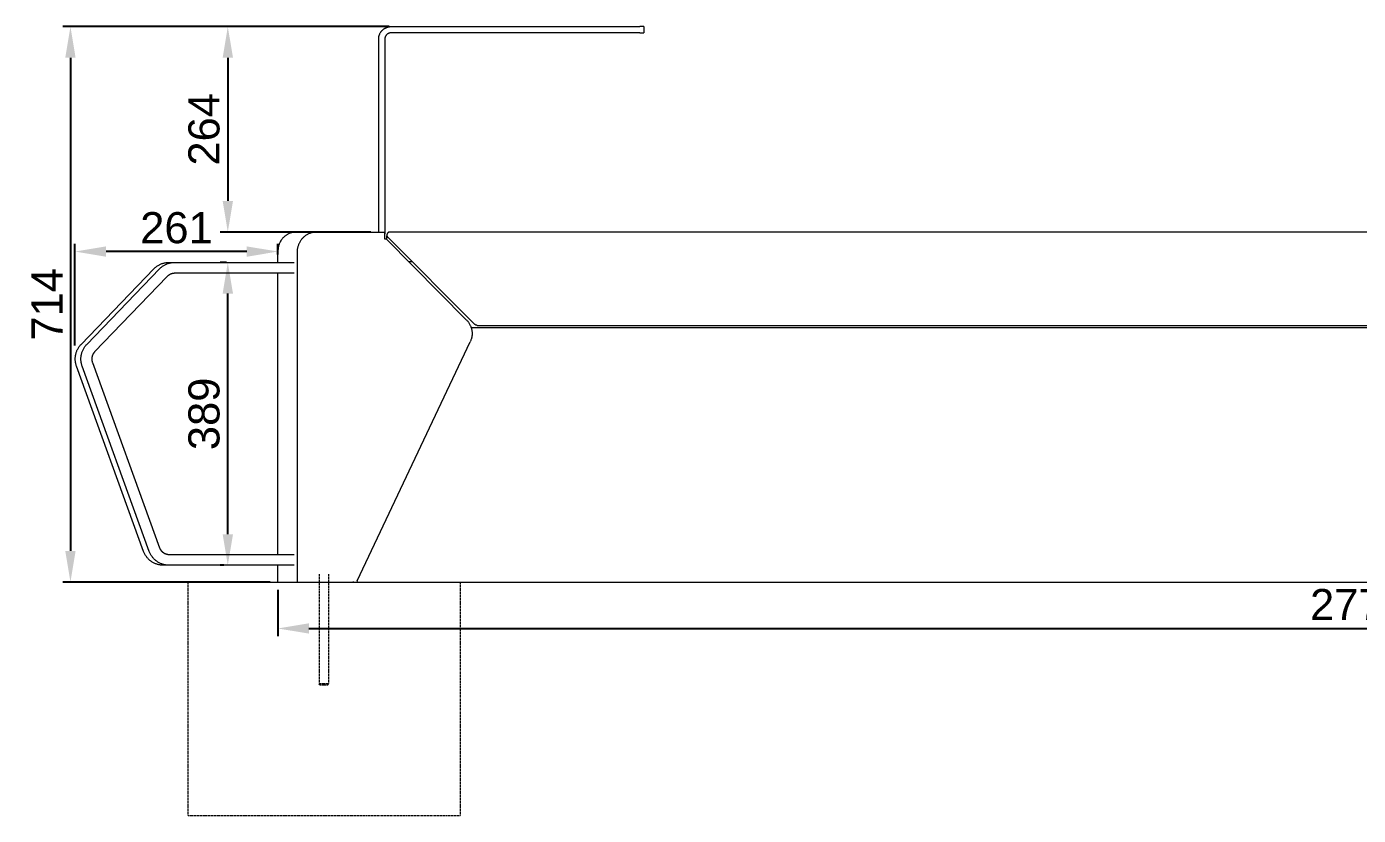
# Model space of a CAD drawing. Header units: millimetres. Extents: x -198 to 5031, y 124 to 3375.
# Drawn here: x -196 to 1516, y 2361 to 3375 of the extents above; entities that cross this region are included whole.
import ezdxf

# ---------------------------------------------------------------- set-up
doc = ezdxf.new("R2010")
doc.units = ezdxf.units.MM
doc.linetypes.add('HIDDEN', pattern=[1.905, 1.27, -0.635])
for name, color, linetype, lineweight in [('ZANO_R', 7, 'Continuous', 0), ('ZANO_R_przerywana', 7, 'HIDDEN', 0), ('ZANO_W', 1, 'Continuous', 0)]:
    doc.layers.add(name, color=color, linetype=linetype, lineweight=lineweight)
doc.styles.add('Arial', font='arial.ttf')
doc.styles.get("Standard").update_dxf_attribs({"font": 'ARIALUNI.TTF'})
doc.dimstyles.new('pl i ang', dxfattribs={"dimtxt": 50, "dimasz": 50, "dimexe": 1.25, "dimexo": 0.625, "dimgap": 10, "dimtad": 1, "dimtoh": 1, "dimtxsty": 'Standard', "dimcen": 2.5, "dimclrd": 1, "dimclre": 1, "dimclrt": 1, "dimadec": 0, "dimazin": 0, "dimtfac": 1, "dimtmove": 0, "dimatfit": 3, "dimfxl": 1, "dimarcsym": 1})

# ---------------------------------------------------------------- blocks, each defined once
blk = doc.blocks.new('*D462')
at = {"layer": 'ZANO_W', "color": 1, "lineweight": -2}
for p, q in [((61.2, 3071.4), (52.7, 3071.4)), ((62.7, 2722), (62.7, 3031.4)), ((57.6, 2682), (52.7, 2682))]:
    blk.add_line(p, q, dxfattribs=at)
at = {"layer": 'ZANO_W', "color": 1}
for points in [[(69.4, 3031.4), (56.1, 3031.4), (62.7, 3071.4)], [(56.1, 2722), (69.4, 2722), (62.7, 2682)]]:
    blk.add_solid(points, dxfattribs=at)
at = {"layer": 'ZANO_W', "color": 1, "insert": (32.3, 2876.7), "char_height": 40, "attachment_point": 5, "rotation": 90, "style": 'Arial'}
blk.add_mtext('389', dxfattribs=at)
blk = doc.blocks.new('*D463')
at = {"layer": 'ZANO_W', "color": 1, "lineweight": -2}
for p, q in [((-133.8, 2964.7), (-133.8, 3095.4)), ((87.1, 3085.4), (-93.8, 3085.4)), ((127.1, 3081.4), (127.1, 3095.4))]:
    blk.add_line(p, q, dxfattribs=at)
at = {"layer": 'ZANO_W', "color": 1}
for points in [[(-93.8, 3092), (-93.8, 3078.7), (-133.8, 3085.4)], [(87.1, 3078.7), (87.1, 3092), (127.1, 3085.4)]]:
    blk.add_solid(points, dxfattribs=at)
at = {"layer": 'ZANO_W', "color": 1, "insert": (-3.3, 3115.8), "char_height": 40, "attachment_point": 5, "style": 'Arial'}
blk.add_mtext('261', dxfattribs=at)
blk = doc.blocks.new('*D464')
at = {"layer": 'ZANO_W', "color": 1, "lineweight": -2}
for p, q in [((127.1, 2650.5), (127.1, 2590.8)), ((2905.6, 2650.5), (2905.6, 2590.8)), ((167.1, 2600.8), (2865.6, 2600.8))]:
    blk.add_line(p, q, dxfattribs=at)
at = {"layer": 'ZANO_W', "color": 1}
for points in [[(167.1, 2607.5), (167.1, 2594.2), (127.1, 2600.8)], [(2865.6, 2594.2), (2865.6, 2607.5), (2905.6, 2600.8)]]:
    blk.add_solid(points, dxfattribs=at)
at = {"layer": 'ZANO_W', "color": 1, "insert": (1516.4, 2631.3), "char_height": 40, "attachment_point": 5, "style": 'Arial'}
blk.add_mtext('2779', dxfattribs=at)
blk = doc.blocks.new('*D465')
at = {"layer": 'ZANO_W', "color": 1, "lineweight": -2}
for p, q in [((262.7, 3374.5), (-149.6, 3374.5)), ((-139.6, 3334.5), (-139.6, 2700.5)), ((117.1, 2660.5), (-149.6, 2660.5))]:
    blk.add_line(p, q, dxfattribs=at)
at = {"layer": 'ZANO_W', "color": 1}
for points in [[(-133, 3334.5), (-146.3, 3334.5), (-139.6, 3374.5)], [(-146.3, 2700.5), (-133, 2700.5), (-139.6, 2660.5)]]:
    blk.add_solid(points, dxfattribs=at)
at = {"layer": 'ZANO_W', "color": 1, "insert": (-169.7, 3017.5), "char_height": 40, "attachment_point": 5, "rotation": 90, "style": 'Arial'}
blk.add_mtext('714', dxfattribs=at)
blk = doc.blocks.new('*D466')
at = {"layer": 'ZANO_W', "color": 1, "lineweight": -2}
for p, q in [((270, 3374.5), (52.7, 3374.5)), ((62.7, 3334.5), (62.7, 3150.5)), ((246.7, 3110.5), (52.7, 3110.5))]:
    blk.add_line(p, q, dxfattribs=at)
at = {"layer": 'ZANO_W', "color": 1}
for points in [[(69.4, 3334.5), (56.1, 3334.5), (62.7, 3374.5)], [(56.1, 3150.5), (69.4, 3150.5), (62.7, 3110.5)]]:
    blk.add_solid(points, dxfattribs=at)
at = {"layer": 'ZANO_W', "color": 1, "insert": (32.3, 3242.5), "char_height": 40, "attachment_point": 5, "rotation": 90, "style": 'Arial'}
blk.add_mtext('264', dxfattribs=at)
blk = doc.blocks.new('*D468')
at = {"layer": 'ZANO_W', "color": 1, "lineweight": -2}
blk.add_arc((4013.6, 2660.5), 150.8, 99.5517, 164.7582, dxfattribs=at)
at = {"layer": 'ZANO_W', "color": 1}
for points in [[(3988.8, 2802.6), (3988.3, 2815.9), (4028.5, 2810.6)], [(3861.5, 2701.1), (3874.7, 2699.3), (3862.8, 2660.5)]]:
    blk.add_solid(points, dxfattribs=at)
at = {"layer": 'ZANO_W', "color": 1, "insert": (3891.8, 2795.1), "char_height": 40, "attachment_point": 5, "rotation": 42.155, "style": 'Arial'}
blk.add_mtext('96%%d', dxfattribs=at)

msp = doc.modelspace()

# ---------------------------------------------------------------- linework, layer by layer
at = {"layer": 'ZANO_R'}
for p, q in [((266.3, 3373.2), (266.8, 3373.4)), ((266.8, 3373.4), (267.3, 3373.6)), ((267.3, 3373.6), (267.8, 3373.8)), ((267.8, 3373.8), (268.3, 3373.9)), ((268.3, 3373.9), (268.9, 3374.1)), ((268.9, 3374.1), (269.4, 3374.2)), ((269.4, 3374.2), (269.9, 3374.3)), ((269.9, 3374.3), (270.5, 3374.4)), ((270.5, 3374.4), (271, 3374.5)), ((271, 3374.5), (271.6, 3374.5)), ((271.6, 3374.5), (272.1, 3374.5)), ((272.1, 3374.5), (272.7, 3374.5)), ((272.7, 3374.5), (592.7, 3374.5)), ((597.7, 3374.5), (592.7, 3374.5)), ((597.7, 3374.5), (592.7, 3374.5)), ((597.7, 3374.5), (597.7, 3366.5)), ((597.7, 3374.5), (597.7, 3366.5)), ((256.7, 3360.2), (256.8, 3360.7)), ((256.7, 3359.6), (256.7, 3360.2)), ((256.7, 3359.1), (256.7, 3359.6)), ((256.7, 3358.5), (256.7, 3359.1)), ((256.7, 3110.5), (256.7, 3358.5)), ((256.8, 3360.7), (256.9, 3361.3)), ((256.9, 3361.3), (257, 3361.8)), ((257, 3361.8), (257.1, 3362.3)), ((257.1, 3362.3), (257.2, 3362.9)), ((257.2, 3362.9), (257.4, 3363.4)), ((257.4, 3363.4), (257.6, 3363.9)), ((257.6, 3363.9), (257.8, 3364.4)), ((257.8, 3364.4), (258, 3364.9)), ((258, 3364.9), (258.2, 3365.4)), ((258.2, 3365.4), (258.4, 3365.9)), ((258.4, 3365.9), (258.7, 3366.4)), ((258.7, 3366.4), (259, 3366.8)), ((259, 3366.8), (259.3, 3367.3)), ((259.3, 3367.3), (259.6, 3367.8)), ((259.6, 3367.8), (259.9, 3368.2)), ((259.9, 3368.2), (260.2, 3368.6)), ((260.2, 3368.6), (260.6, 3369)), ((260.6, 3369), (261, 3369.5)), ((261, 3369.5), (261.3, 3369.8)), ((261.3, 3369.8), (261.7, 3370.2)), ((261.7, 3370.2), (262.1, 3370.6)), ((262.1, 3370.6), (262.6, 3370.9)), ((262.6, 3370.9), (263, 3371.3)), ((263, 3371.3), (263.4, 3371.6)), ((263.4, 3371.6), (263.9, 3371.9)), ((263.9, 3371.9), (264.3, 3372.2)), ((264.3, 3372.2), (264.8, 3372.5)), ((264.8, 3359.9), (264.7, 3359.6)), ((264.7, 3359.6), (264.7, 3359.4)), ((264.7, 3359.4), (264.7, 3359.1)), ((264.7, 3359.1), (264.7, 3358.8)), ((264.7, 3358.8), (264.7, 3358.5)), ((264.7, 3358.5), (264.7, 3110.5)), ((264.8, 3372.5), (265.3, 3372.7)), ((264.9, 3360.5), (264.8, 3360.2)), ((264.8, 3360.2), (264.8, 3359.9)), ((265, 3360.7), (264.9, 3360.5)), ((265.1, 3361.3), (265, 3361)), ((265, 3361), (265, 3360.7)), ((265.2, 3361.5), (265.1, 3361.3)), ((265.3, 3361.8), (265.2, 3361.5)), ((265.3, 3372.7), (265.8, 3373)), ((265.5, 3362), (265.3, 3361.8)), ((265.6, 3362.3), (265.5, 3362)), ((265.7, 3362.5), (265.6, 3362.3)), ((265.9, 3362.8), (265.7, 3362.5)), ((265.8, 3373), (266.3, 3373.2)), ((266, 3363), (265.9, 3362.8)), ((266.2, 3363.2), (266, 3363)), ((266.4, 3363.5), (266.2, 3363.2)), ((266.5, 3363.7), (266.4, 3363.5)), ((266.7, 3363.9), (266.5, 3363.7)), ((266.9, 3364.1), (266.7, 3363.9)), ((267.1, 3364.3), (266.9, 3364.1)), ((267.3, 3364.5), (267.1, 3364.3)), ((267.5, 3364.7), (267.3, 3364.5)), ((267.7, 3364.8), (267.5, 3364.7)), ((268, 3365), (267.7, 3364.8)), ((268.2, 3365.2), (268, 3365)), ((268.4, 3365.3), (268.2, 3365.2)), ((268.7, 3365.5), (268.4, 3365.3)), ((268.9, 3365.6), (268.7, 3365.5)), ((269.1, 3365.7), (268.9, 3365.6)), ((269.4, 3365.8), (269.1, 3365.7)), ((269.7, 3366), (269.4, 3365.8)), ((269.9, 3366.1), (269.7, 3366)), ((270.2, 3366.1), (269.9, 3366.1)), ((270.4, 3366.2), (270.2, 3366.1)), ((270.7, 3366.3), (270.4, 3366.2)), ((271, 3366.4), (270.7, 3366.3)), ((271.3, 3366.4), (271, 3366.4)), ((271.5, 3366.5), (271.3, 3366.4)), ((271.8, 3366.5), (271.5, 3366.5)), ((272.1, 3366.5), (271.8, 3366.5)), ((272.4, 3366.5), (272.1, 3366.5)), ((272.7, 3366.5), (272.4, 3366.5)), ((592.7, 3366.5), (272.7, 3366.5)), ((592.7, 3366.5), (597.7, 3366.5)), ((592.7, 3366.5), (597.7, 3366.5)), ((131.1, 3099.6), (130.7, 3098.9)), ((131.6, 3100.3), (131.1, 3099.6)), ((132, 3101), (131.6, 3100.3)), ((132.5, 3101.6), (132, 3101)), ((133.1, 3102.3), (132.5, 3101.6)), ((133.6, 3102.9), (133.1, 3102.3)), ((134.2, 3103.5), (133.6, 3102.9)), ((134.8, 3104), (134.2, 3103.5)), ((135.4, 3104.6), (134.8, 3104)), ((136, 3105.1), (135.4, 3104.6)), ((136.7, 3105.6), (136, 3105.1)), ((137.3, 3106.1), (136.7, 3105.6)), ((138, 3106.6), (137.3, 3106.1)), ((138.7, 3107), (138, 3106.6)), ((139.4, 3107.4), (138.7, 3107)), ((140.1, 3107.8), (139.4, 3107.4)), ((140.9, 3108.2), (140.1, 3107.8)), ((141.6, 3108.5), (140.9, 3108.2)), ((142.4, 3108.9), (141.6, 3108.5)), ((143.1, 3109.1), (142.4, 3108.9)), ((143.9, 3109.4), (143.1, 3109.1)), ((144.7, 3109.6), (143.9, 3109.4)), ((145.5, 3109.9), (144.7, 3109.6)), ((146.3, 3110), (145.5, 3109.9)), ((147.1, 3110.2), (146.3, 3110)), ((147.9, 3110.3), (147.1, 3110.2)), ((147.9, 3110.3), (151.2, 3110.5)), ((151.2, 3110.5), (177.2, 3110.5)), ((156.6, 3099.7), (156.1, 3099)), ((157.1, 3100.4), (156.6, 3099.7)), ((157.6, 3101.1), (157.1, 3100.4)), ((158.2, 3101.8), (157.6, 3101.1)), ((158.8, 3102.4), (158.2, 3101.8)), ((159.4, 3103), (158.8, 3102.4)), ((160, 3103.7), (159.4, 3103)), ((160.7, 3104.3), (160, 3103.7)), ((161.4, 3104.8), (160.7, 3104.3)), ((162.1, 3105.4), (161.4, 3104.8)), ((162.8, 3105.9), (162.1, 3105.4)), ((163.5, 3106.4), (162.8, 3105.9)), ((164.3, 3106.8), (163.5, 3106.4)), ((165, 3107.3), (164.3, 3106.8)), ((165.8, 3107.7), (165, 3107.3)), ((166.6, 3108.1), (165.8, 3107.7)), ((167.4, 3108.5), (166.6, 3108.1)), ((168.2, 3108.8), (167.4, 3108.5)), ((169, 3109.1), (168.2, 3108.8)), ((169.9, 3109.4), (169, 3109.1)), ((170.7, 3109.6), (169.9, 3109.4)), ((171.6, 3109.8), (170.7, 3109.6)), ((172.4, 3110), (171.6, 3109.8)), ((173.3, 3110.2), (172.4, 3110)), ((174.2, 3110.3), (173.3, 3110.2)), ((175.1, 3110.4), (174.2, 3110.3)), ((175.9, 3110.5), (175.1, 3110.4)), ((176.8, 3110.5), (175.9, 3110.5)), ((177.7, 3110.5), (176.8, 3110.5)), ((179.4, 3110.5), (177.2, 3110.5)), ((179.4, 3110.5), (264.4, 3110.5)), ((264.4, 3110.5), (264.4, 3102.5)), ((264.5, 3108), (264.4, 3107.5)), ((264.4, 3102.5), (264.4, 3101.7)), ((264.4, 3101.7), (266.5, 3101.7)), ((264.6, 3109), (264.5, 3108.5)), ((264.5, 3108.5), (264.5, 3108)), ((264.7, 3110.5), (264.6, 3110)), ((264.6, 3110), (264.6, 3109.5)), ((264.6, 3109.5), (264.6, 3109)), ((369.4, 2997.7), (266.5, 3101.7)), ((267.4, 3107.5), (267.3, 3107.3)), ((267.3, 3107.3), (267.3, 3107.2)), ((267.3, 3107.2), (267.3, 3107.1)), ((267.3, 3107.1), (267.3, 3106.9)), ((267.3, 3106.9), (267.3, 3106.8)), ((267.3, 3106.8), (267.3, 3106.7)), ((267.3, 3106.7), (267.3, 3106.5)), ((267.3, 3106.5), (267.3, 3106.4)), ((267.3, 3106.4), (267.3, 3106.3)), ((267.3, 3106.3), (267.3, 3106.1)), ((267.3, 3106.1), (267.3, 3106)), ((267.3, 3106), (267.3, 3105.9)), ((267.3, 3105.9), (267.3, 3105.7)), ((267.3, 3105.7), (267.4, 3105.6)), ((267.5, 3107.9), (267.4, 3107.7)), ((267.4, 3107.7), (267.4, 3107.6)), ((267.4, 3107.6), (267.4, 3107.5)), ((267.4, 3100.8), (267.4, 3105.6)), ((267.4, 3105.6), (267.4, 3105.5)), ((267.4, 3105.5), (267.4, 3105.3)), ((267.4, 3105.3), (267.5, 3105.2)), ((267.6, 3108.1), (267.5, 3108)), ((267.5, 3108), (267.5, 3107.9)), ((267.5, 3105.2), (267.5, 3105.1)), ((267.5, 3105.1), (267.6, 3104.9)), ((267.7, 3108.4), (267.6, 3108.3)), ((267.6, 3108.3), (267.6, 3108.1)), ((267.6, 3104.9), (267.6, 3104.8)), ((267.6, 3104.8), (267.7, 3104.7)), ((267.8, 3108.5), (267.7, 3108.4)), ((267.7, 3104.7), (267.8, 3104.6)), ((267.9, 3108.7), (267.8, 3108.6)), ((267.8, 3108.6), (267.8, 3108.5)), ((267.8, 3104.6), (267.8, 3104.5)), ((267.8, 3104.5), (267.9, 3104.3)), ((268, 3108.8), (267.9, 3108.7)), ((267.9, 3104.3), (268, 3104.2)), ((268.1, 3109), (268, 3108.8)), ((268, 3104.2), (268.1, 3104.1)), ((268.2, 3109.1), (268.1, 3109)), ((268.1, 3104.1), (268.2, 3104)), ((268.3, 3109.3), (268.2, 3109.2)), ((268.2, 3109.2), (268.2, 3109.1)), ((268.2, 3104), (268.2, 3103.9)), ((268.2, 3103.9), (268.3, 3103.8)), ((268.4, 3109.4), (268.3, 3109.3)), ((268.3, 3103.8), (268.4, 3103.7)), ((268.5, 3109.5), (268.4, 3109.4)), ((380.4, 2991.7), (268.4, 3103.7)), ((268.6, 3109.5), (268.5, 3109.5)), ((268.7, 3109.6), (268.6, 3109.5)), ((268.8, 3109.7), (268.7, 3109.6)), ((269, 3109.8), (268.8, 3109.7)), ((269.1, 3109.9), (269, 3109.8)), ((269.2, 3110), (269.1, 3109.9)), ((269.3, 3110), (269.2, 3110)), ((269.4, 3110.1), (269.3, 3110)), ((269.5, 3110.1), (269.4, 3110.1)), ((269.7, 3110.2), (269.5, 3110.1)), ((269.8, 3110.3), (269.7, 3110.2)), ((269.9, 3110.3), (269.8, 3110.3)), ((270.1, 3110.3), (269.9, 3110.3)), ((270.2, 3110.4), (270.1, 3110.3)), ((270.3, 3110.4), (270.2, 3110.4)), ((270.4, 3110.5), (270.3, 3110.4)), ((270.6, 3110.5), (270.4, 3110.5)), ((270.7, 3110.5), (270.6, 3110.5)), ((270.9, 3110.5), (270.7, 3110.5)), ((271, 3110.5), (270.9, 3110.5)), ((271.1, 3110.5), (271, 3110.5)), ((271.3, 3110.5), (271.1, 3110.5)), ((2761.9, 3110.5), (271.3, 3110.5)), ((127.2, 3086.5), (127.1, 3086.5)), ((127.1, 3071.4), (127.1, 3086.5)), ((127.3, 3088.1), (127.2, 3087.3)), ((127.2, 3087.3), (127.2, 3086.5)), ((127.4, 3089.7), (127.3, 3088.9)), ((127.3, 3088.9), (127.3, 3088.1)), ((127.5, 3090.5), (127.4, 3089.7)), ((127.7, 3091.3), (127.5, 3090.5)), ((127.9, 3092.1), (127.7, 3091.3)), ((128.1, 3092.9), (127.9, 3092.1)), ((128.3, 3093.7), (128.1, 3092.9)), ((128.6, 3094.5), (128.3, 3093.7)), ((128.8, 3095.3), (128.6, 3094.5)), ((129.2, 3096), (128.8, 3095.3)), ((129.5, 3096.8), (129.2, 3096)), ((129.9, 3097.5), (129.5, 3096.8)), ((130.2, 3098.2), (129.9, 3097.5)), ((130.7, 3098.9), (130.2, 3098.2)), ((152.1, 3088.3), (152, 3087.4)), ((152, 3087.4), (152, 3086.5)), ((152, 3086.5), (152, 2660.5)), ((152.3, 3089.2), (152.1, 3088.3)), ((152.4, 3090), (152.3, 3089.2)), ((152.6, 3090.9), (152.4, 3090)), ((152.8, 3091.7), (152.6, 3090.9)), ((153.1, 3092.6), (152.8, 3091.7)), ((153.4, 3093.4), (153.1, 3092.6)), ((153.7, 3094.3), (153.4, 3093.4)), ((154, 3095.1), (153.7, 3094.3)), ((154.4, 3095.9), (154, 3095.1)), ((154.8, 3096.7), (154.4, 3095.9)), ((155.2, 3097.4), (154.8, 3096.7)), ((155.6, 3098.2), (155.2, 3097.4)), ((156.1, 3099), (155.6, 3098.2)), ((-30.5, 3065), (-29.8, 3065.5)), ((-29.8, 3065.5), (-29.1, 3066.1)), ((-29.1, 3066.1), (-28.4, 3066.6)), ((-28.4, 3066.6), (-27.6, 3067.1)), ((-27.6, 3067.1), (-26.9, 3067.6)), ((-26.9, 3067.6), (-26.1, 3068)), ((-26.1, 3068), (-25.3, 3068.5)), ((-25.3, 3068.5), (-24.5, 3068.9)), ((-24.5, 3068.9), (-23.7, 3069.2)), ((-23.7, 3069.2), (-22.8, 3069.6)), ((-23.2, 3065), (-22.5, 3065.5)), ((-22.8, 3069.6), (-22, 3069.9)), ((-22.5, 3065.5), (-21.8, 3066.1)), ((-22, 3069.9), (-21.1, 3070.2)), ((-21.8, 3066.1), (-21.1, 3066.6)), ((-21.1, 3070.2), (-20.3, 3070.4)), ((-21.1, 3066.6), (-20.3, 3067.1)), ((-20.3, 3070.4), (-19.4, 3070.6)), ((-20.3, 3067.1), (-19.6, 3067.6)), ((-19.6, 3067.6), (-18.8, 3068)), ((-19.4, 3070.6), (-18.5, 3070.8)), ((-18.8, 3068), (-18, 3068.5)), ((-18.5, 3070.8), (-17.6, 3071)), ((-18, 3068.5), (-17.2, 3068.9)), ((-17.6, 3071), (-16.7, 3071.1)), ((-17.2, 3068.9), (-16.3, 3069.2)), ((-16.7, 3071.1), (-15.8, 3071.2)), ((-16.3, 3069.2), (-15.5, 3069.6)), ((-15.8, 3071.2), (-14.9, 3071.3)), ((-15.5, 3069.6), (-14.7, 3069.9)), ((-14.9, 3071.3), (-14, 3071.4)), ((-14.7, 3069.9), (-13.8, 3070.2)), ((-14, 3071.4), (-13.1, 3071.4)), ((-13.8, 3070.2), (-12.9, 3070.4)), ((-13.1, 3071.4), (-6.1, 3071.4)), ((-12.9, 3070.4), (-12.1, 3070.6)), ((-12.1, 3070.6), (-11.2, 3070.8)), ((-11.2, 3070.8), (-10.3, 3071)), ((-10.3, 3071), (-9.4, 3071.1)), ((-9.4, 3071.1), (-8.5, 3071.2)), ((-8.5, 3071.2), (-7.6, 3071.3)), ((-7.6, 3071.3), (-6.7, 3071.4)), ((-6.7, 3071.4), (-5.8, 3071.4)), ((-5.8, 3071.4), (148.1, 3071.4)), ((300.1, 3072), (295.9, 3072)), ((-125.9, 2966), (-32.5, 3063.1)), ((-118.6, 2966), (-25.2, 3063.1)), ((-15.1, 3053.4), (-108.5, 2956.3)), ((-32.5, 3063.1), (-31.9, 3063.8)), ((-31.9, 3063.8), (-31.2, 3064.4)), ((-31.2, 3064.4), (-30.5, 3065)), ((-25.2, 3063.1), (-24.5, 3063.8)), ((-24.5, 3063.8), (-23.9, 3064.4)), ((-23.9, 3064.4), (-23.2, 3065)), ((-14.8, 3053.7), (-15.1, 3053.4)), ((-14.5, 3054), (-14.8, 3053.7)), ((-14.2, 3054.3), (-14.5, 3054)), ((-13.8, 3054.6), (-14.2, 3054.3)), ((-13.5, 3054.8), (-13.8, 3054.6)), ((-13.1, 3055.1), (-13.5, 3054.8)), ((-12.8, 3055.3), (-13.1, 3055.1)), ((-12.4, 3055.6), (-12.8, 3055.3)), ((-12, 3055.8), (-12.4, 3055.6)), ((-11.6, 3056), (-12, 3055.8)), ((-11.3, 3056.2), (-11.6, 3056)), ((-10.9, 3056.3), (-11.3, 3056.2)), ((-10.5, 3056.5), (-10.9, 3056.3)), ((-10.1, 3056.6), (-10.5, 3056.5)), ((-9.6, 3056.8), (-10.1, 3056.6)), ((-9.2, 3056.9), (-9.6, 3056.8)), ((-8.8, 3057), (-9.2, 3056.9)), ((-8.4, 3057.1), (-8.8, 3057)), ((-8, 3057.2), (-8.4, 3057.1)), ((-7.5, 3057.3), (-8, 3057.2)), ((-7.1, 3057.3), (-7.5, 3057.3)), ((-6.7, 3057.3), (-7.1, 3057.3)), ((-6.2, 3057.4), (-6.7, 3057.3)), ((-5.8, 3057.4), (-6.2, 3057.4)), ((148.1, 3057.4), (-5.8, 3057.4)), ((127.1, 2696), (127.1, 3057.4)), ((369.4, 2997.7), (370, 2997.1)), ((370, 2997.1), (370.6, 2996.4)), ((370.6, 2996.4), (371.2, 2995.8)), ((371.2, 2995.8), (371.7, 2995.1)), ((371.7, 2995.1), (372.2, 2994.4)), ((372.2, 2994.4), (372.7, 2993.6)), ((372.7, 2993.6), (373.2, 2992.9)), ((373.2, 2992.9), (373.6, 2992.1)), ((373.6, 2992.1), (374.1, 2991.3)), ((374.1, 2991.3), (374.4, 2990.5)), ((374.4, 2990.5), (374.8, 2989.7)), ((374.8, 2989.7), (375.1, 2988.9)), ((375.1, 2988.9), (375.4, 2988.1)), ((375.4, 2988.1), (375.7, 2987.3)), ((2657.1, 2987.5), (375.6, 2987.5)), ((375.7, 2987.3), (375.9, 2986.4)), ((375.9, 2986.4), (376.1, 2985.6)), ((376.1, 2985.6), (376.3, 2984.7)), ((376.3, 2984.7), (376.5, 2983.8)), ((376.5, 2983.8), (376.6, 2983)), ((376.6, 2983), (376.7, 2982.1)), ((376.7, 2982.1), (376.8, 2981.2)), ((376.8, 2979.5), (376.7, 2978.6)), ((376.8, 2981.2), (376.8, 2980.3)), ((376.8, 2980.3), (376.8, 2979.5)), ((380.5, 2991.6), (380.4, 2991.7)), ((380.6, 2991.5), (380.5, 2991.6)), ((380.7, 2991.4), (380.6, 2991.5)), ((380.8, 2991.3), (380.7, 2991.4)), ((381, 2991.3), (380.8, 2991.3)), ((381.1, 2991.2), (381, 2991.3)), ((381.2, 2991.1), (381.1, 2991.2)), ((381.3, 2991), (381.2, 2991.1)), ((381.4, 2991), (381.3, 2991)), ((381.5, 2990.9), (381.4, 2991)), ((381.7, 2990.9), (381.5, 2990.9)), ((381.6, 2990.9), (381.5, 2990.9)), ((381.8, 2990.8), (381.7, 2990.9)), ((381.8, 2990.8), (381.7, 2990.8)), ((381.9, 2990.8), (381.8, 2990.8)), ((382.1, 2990.7), (381.9, 2990.8)), ((382, 2990.7), (381.9, 2990.8)), ((382.1, 2990.7), (382, 2990.7)), ((382.2, 2990.7), (382.1, 2990.7)), ((382.3, 2990.6), (382.2, 2990.7)), ((382.4, 2990.6), (382.3, 2990.6)), ((382.6, 2990.6), (382.4, 2990.6)), ((382.7, 2990.6), (382.6, 2990.6)), ((382.9, 2990.6), (382.7, 2990.6)), ((383, 2990.5), (382.9, 2990.6)), ((383.1, 2990.5), (383, 2990.5)), ((383.3, 2990.5), (383.1, 2990.5)), ((383.3, 2990.5), (2649.9, 2990.5)), ((-129.4, 2961.5), (-128.9, 2962.3)), ((-128.9, 2962.3), (-128.4, 2963.1)), ((-128.4, 2963.1), (-127.8, 2963.9)), ((-127.8, 2963.9), (-127.2, 2964.6)), ((-127.2, 2964.6), (-126.6, 2965.3)), ((-126.6, 2965.3), (-125.9, 2966)), ((-122.1, 2961.5), (-121.6, 2962.3)), ((-121.6, 2962.3), (-121, 2963.1)), ((-121, 2963.1), (-120.5, 2963.9)), ((-120.5, 2963.9), (-119.9, 2964.6)), ((-119.9, 2964.6), (-119.3, 2965.3)), ((-119.3, 2965.3), (-118.6, 2966)), ((229.1, 2662.2), (374.4, 2969.2)), ((374.8, 2970), (374.4, 2969.2)), ((375.1, 2970.9), (374.8, 2970)), ((375.4, 2971.7), (375.1, 2970.9)), ((375.7, 2972.5), (375.4, 2971.7)), ((375.9, 2973.4), (375.7, 2972.5)), ((376.1, 2974.2), (375.9, 2973.4)), ((376.3, 2975.1), (376.1, 2974.2)), ((376.5, 2975.9), (376.3, 2975.1)), ((376.6, 2976.8), (376.5, 2975.9)), ((376.7, 2977.7), (376.6, 2976.8)), ((376.7, 2978.6), (376.7, 2977.7)), ((-133.5, 2948.2), (-133.4, 2949.1)), ((-133.5, 2947.2), (-133.5, 2948.2)), ((-133.5, 2946.3), (-133.5, 2947.2)), ((-133.4, 2945.4), (-133.5, 2946.3)), ((-133.4, 2949.1), (-133.3, 2950.1)), ((-133.3, 2944.4), (-133.4, 2945.4)), ((-133.3, 2950.1), (-133.2, 2951)), ((-133.2, 2951), (-133.1, 2951.9)), ((-133.1, 2951.9), (-132.9, 2952.9)), ((-132.9, 2952.9), (-132.7, 2953.8)), ((-132.7, 2953.8), (-132.4, 2954.7)), ((-132.4, 2954.7), (-132.2, 2955.6)), ((-132.2, 2955.6), (-131.9, 2956.5)), ((-131.9, 2956.5), (-131.5, 2957.4)), ((-131.5, 2957.4), (-131.2, 2958.2)), ((-131.2, 2958.2), (-130.8, 2959.1)), ((-130.8, 2959.1), (-130.3, 2959.9)), ((-130.3, 2959.9), (-129.9, 2960.7)), ((-129.9, 2960.7), (-129.4, 2961.5)), ((-126.2, 2947.2), (-126.1, 2948.2)), ((-126.1, 2946.3), (-126.2, 2947.2)), ((-126.1, 2949.1), (-126, 2950.1)), ((-126.1, 2948.2), (-126.1, 2949.1)), ((-126.1, 2945.4), (-126.1, 2946.3)), ((-126, 2944.4), (-126.1, 2945.4)), ((-126, 2950.1), (-125.9, 2951)), ((-125.9, 2951), (-125.8, 2951.9)), ((-125.8, 2951.9), (-125.6, 2952.9)), ((-125.6, 2952.9), (-125.4, 2953.8)), ((-125.4, 2953.8), (-125.1, 2954.7)), ((-125.1, 2954.7), (-124.9, 2955.6)), ((-124.9, 2955.6), (-124.5, 2956.5)), ((-124.5, 2956.5), (-124.2, 2957.4)), ((-124.2, 2957.4), (-123.8, 2958.2)), ((-123.8, 2958.2), (-123.4, 2959.1)), ((-123.4, 2959.1), (-123, 2959.9)), ((-123, 2959.9), (-122.6, 2960.7)), ((-122.6, 2960.7), (-122.1, 2961.5)), ((-112.1, 2948.2), (-112.2, 2947.7)), ((-112.2, 2947.7), (-112.2, 2947.2)), ((-112.2, 2947.2), (-112.2, 2946.8)), ((-112.2, 2946.8), (-112.1, 2946.3)), ((-112, 2949.1), (-112.1, 2948.6)), ((-112.1, 2948.6), (-112.1, 2948.2)), ((-112.1, 2946.3), (-112.1, 2945.9)), ((-112.1, 2945.9), (-112, 2945.4)), ((-111.9, 2949.9), (-112, 2949.5)), ((-112, 2949.5), (-112, 2949.1)), ((-112, 2945.4), (-112, 2945)), ((-111.8, 2950.4), (-111.9, 2949.9)), ((-111.7, 2950.8), (-111.8, 2950.4)), ((-111.5, 2951.3), (-111.7, 2950.8)), ((-111.4, 2951.7), (-111.5, 2951.3)), ((-111.2, 2952.1), (-111.4, 2951.7)), ((-111, 2952.5), (-111.2, 2952.1)), ((-110.9, 2952.9), (-111, 2952.5)), ((-110.7, 2953.4), (-110.9, 2952.9)), ((-110.4, 2953.8), (-110.7, 2953.4)), ((-110.2, 2954.1), (-110.4, 2953.8)), ((-110, 2954.5), (-110.2, 2954.1)), ((-109.7, 2954.9), (-110, 2954.5)), ((-109.4, 2955.3), (-109.7, 2954.9)), ((-109.1, 2955.6), (-109.4, 2955.3)), ((-108.8, 2956), (-109.1, 2955.6)), ((-108.5, 2956.3), (-108.8, 2956)), ((-133.2, 2943.5), (-133.3, 2944.4)), ((-133.1, 2942.6), (-133.2, 2943.5)), ((-132.9, 2941.6), (-133.1, 2942.6)), ((-132.7, 2940.7), (-132.9, 2941.6)), ((-132.4, 2939.8), (-132.7, 2940.7)), ((-132.2, 2938.9), (-132.4, 2939.8)), ((-131.9, 2938), (-132.2, 2938.9)), ((-45.5, 2699.8), (-131.9, 2938)), ((-125.9, 2943.5), (-126, 2944.4)), ((-125.8, 2942.6), (-125.9, 2943.5)), ((-125.6, 2941.6), (-125.8, 2942.6)), ((-125.4, 2940.7), (-125.6, 2941.6)), ((-125.1, 2939.8), (-125.4, 2940.7)), ((-124.9, 2938.9), (-125.1, 2939.8)), ((-124.5, 2938), (-124.9, 2938.9)), ((-38.2, 2699.8), (-124.5, 2938)), ((-112, 2945), (-111.9, 2944.5)), ((-111.9, 2944.5), (-111.8, 2944.1)), ((-111.8, 2944.1), (-111.7, 2943.7)), ((-111.7, 2943.7), (-111.5, 2943.2)), ((-111.5, 2943.2), (-111.4, 2942.8)), ((-111.4, 2942.8), (-25, 2704.6)), ((-45.2, 2698.9), (-45.5, 2699.8)), ((-44.8, 2698.1), (-45.2, 2698.9)), ((-44.4, 2697.2), (-44.8, 2698.1)), ((-44, 2696.4), (-44.4, 2697.2)), ((-43.5, 2695.6), (-44, 2696.4)), ((-43, 2694.7), (-43.5, 2695.6)), ((-42.5, 2694), (-43, 2694.7)), ((-42, 2693.2), (-42.5, 2694)), ((-41.4, 2692.4), (-42, 2693.2)), ((-40.8, 2691.7), (-41.4, 2692.4)), ((-40.2, 2691), (-40.8, 2691.7)), ((-39.6, 2690.3), (-40.2, 2691)), ((-38.9, 2689.6), (-39.6, 2690.3)), ((-38.2, 2689), (-38.9, 2689.6)), ((-37.8, 2698.9), (-38.2, 2699.8)), ((-37.5, 2688.4), (-38.2, 2689)), ((-37.5, 2698.1), (-37.8, 2698.9)), ((-37.1, 2697.2), (-37.5, 2698.1)), ((-36.8, 2687.8), (-37.5, 2688.4)), ((-36.7, 2696.4), (-37.1, 2697.2)), ((-36.2, 2695.6), (-36.7, 2696.4)), ((-35.7, 2694.7), (-36.2, 2695.6)), ((-35.2, 2694), (-35.7, 2694.7)), ((-34.7, 2693.2), (-35.2, 2694)), ((-34.1, 2692.4), (-34.7, 2693.2)), ((-33.5, 2691.7), (-34.1, 2692.4)), ((-32.9, 2691), (-33.5, 2691.7)), ((-32.3, 2690.3), (-32.9, 2691)), ((-31.6, 2689.6), (-32.3, 2690.3)), ((-30.9, 2689), (-31.6, 2689.6)), ((-30.2, 2688.4), (-30.9, 2689)), ((-29.5, 2687.8), (-30.2, 2688.4)), ((-25, 2704.6), (-24.9, 2704.2)), ((-24.9, 2704.2), (-24.7, 2703.7)), ((-24.7, 2703.7), (-24.5, 2703.3)), ((-24.5, 2703.3), (-24.3, 2702.9)), ((-24.3, 2702.9), (-24.1, 2702.5)), ((-24.1, 2702.5), (-23.8, 2702.2)), ((-23.8, 2702.2), (-23.6, 2701.8)), ((-23.6, 2701.8), (-23.3, 2701.4)), ((-23.3, 2701.4), (-23.1, 2701)), ((-23.1, 2701), (-22.8, 2700.7)), ((-22.8, 2700.7), (-22.5, 2700.3)), ((-22.5, 2700.3), (-22.2, 2700)), ((-22.2, 2700), (-21.9, 2699.7)), ((-21.9, 2699.7), (-21.5, 2699.4)), ((-21.5, 2699.4), (-21.2, 2699.1)), ((-21.2, 2699.1), (-20.8, 2698.8)), ((-20.8, 2698.8), (-20.5, 2698.5)), ((-20.5, 2698.5), (-20.1, 2698.3)), ((-20.1, 2698.3), (-19.7, 2698)), ((-19.7, 2698), (-19.4, 2697.8)), ((-19.4, 2697.8), (-19, 2697.6)), ((-19, 2697.6), (-18.6, 2697.4)), ((-18.6, 2697.4), (-18.1, 2697.2)), ((-18.1, 2697.2), (-17.7, 2697)), ((-17.7, 2697), (-17.3, 2696.8)), ((-17.3, 2696.8), (-16.9, 2696.7)), ((-16.9, 2696.7), (-16.5, 2696.6)), ((-16.5, 2696.6), (-16, 2696.4)), ((-16, 2696.4), (-15.6, 2696.3)), ((-15.6, 2696.3), (-15.1, 2696.2)), ((-15.1, 2696.2), (-14.7, 2696.2)), ((-14.7, 2696.2), (-14.2, 2696.1)), ((-14.2, 2696.1), (-13.8, 2696.1)), ((-13.8, 2696.1), (-13.3, 2696)), ((-13.3, 2696), (-12.9, 2696)), ((-12.9, 2696), (-12.9, 2696)), ((-12.9, 2696), (148.1, 2696)), ((-36.1, 2687.2), (-36.8, 2687.8)), ((-35.3, 2686.7), (-36.1, 2687.2)), ((-34.5, 2686.2), (-35.3, 2686.7)), ((-33.7, 2685.7), (-34.5, 2686.2)), ((-32.9, 2685.2), (-33.7, 2685.7)), ((-32, 2684.8), (-32.9, 2685.2)), ((-31.2, 2684.4), (-32, 2684.8)), ((-30.3, 2684), (-31.2, 2684.4)), ((-29.4, 2683.7), (-30.3, 2684)), ((-28.7, 2687.2), (-29.5, 2687.8)), ((-28.6, 2683.4), (-29.4, 2683.7)), ((-28, 2686.7), (-28.7, 2687.2)), ((-27.7, 2683.1), (-28.6, 2683.4)), ((-27.2, 2686.2), (-28, 2686.7)), ((-26.8, 2682.9), (-27.7, 2683.1)), ((-26.4, 2685.7), (-27.2, 2686.2)), ((-25.8, 2682.6), (-26.8, 2682.9)), ((-25.6, 2685.2), (-26.4, 2685.7)), ((-24.9, 2682.5), (-25.8, 2682.6)), ((-24.7, 2684.8), (-25.6, 2685.2)), ((-24, 2682.3), (-24.9, 2682.5)), ((-23.9, 2684.4), (-24.7, 2684.8)), ((-23.1, 2682.2), (-24, 2682.3)), ((-23, 2684), (-23.9, 2684.4)), ((-22.1, 2682.1), (-23.1, 2682.2)), ((-22.1, 2683.7), (-23, 2684)), ((-21.2, 2683.4), (-22.1, 2683.7)), ((-21.2, 2682.1), (-22.1, 2682.1)), ((-20.3, 2683.1), (-21.2, 2683.4)), ((-20.2, 2682), (-21.2, 2682.1)), ((-19.4, 2682.9), (-20.3, 2683.1)), ((-12.9, 2682), (-20.2, 2682)), ((-20.2, 2682), (-20.2, 2682)), ((-18.5, 2682.6), (-19.4, 2682.9)), ((-17.6, 2682.5), (-18.5, 2682.6)), ((-16.7, 2682.3), (-17.6, 2682.5)), ((-15.7, 2682.2), (-16.7, 2682.3)), ((-14.8, 2682.1), (-15.7, 2682.2)), ((-13.9, 2682.1), (-14.8, 2682.1)), ((-12.9, 2682), (-13.9, 2682.1)), ((148.1, 2682), (-12.9, 2682)), ((-12.9, 2682), (-12.9, 2682)), ((127.1, 2660.5), (127.1, 2682)), ((11.8, 2660.5), (361.8, 2660.5)), ((224, 2661.3), (224, 2660.5)), ((229.1, 2662.2), (228.4, 2660.5))]:
    msp.add_line(p, q, dxfattribs=at)
msp.add_lwpolyline([(-138.1, 2660.5), (4899.1, 2660.5)], dxfattribs=at)
at = {"layer": 'ZANO_R_przerywana'}
for p, q in [((11.8, 2360.5), (11.8, 2660.5)), ((180.2, 2670.6), (180.2, 2529.5)), ((192.2, 2670.6), (192.2, 2529.5)), ((361.8, 2360.5), (361.8, 2660.5)), ((186.2, 2529.5), (180.2, 2529.5)), ((181.1, 2528.5), (180.2, 2529.5)), ((181.1, 2528.5), (186.2, 2528.5)), ((192.2, 2529.5), (186.2, 2529.5)), ((186.2, 2528.5), (191.2, 2528.5)), ((191.2, 2528.5), (192.2, 2529.5)), ((11.8, 2360.5), (361.8, 2360.5))]:
    msp.add_line(p, q, dxfattribs=at)

# ---------------------------------------------------------------- dimensions: what is measured, and where the dimension line sits
at = {"layer": 'ZANO_W'}
for base, p1, p2, picture, middle in [((-139.6, 2660.5), (272.7, 3374.5), (127.1, 2660.5), '*D465', (-169.7, 3017.5)), ((62.7, 3110.5), (280, 3374.5), (256.7, 3110.5), '*D466', (32.3, 3242.5)), ((62.7, 3071.4), (67.6, 2682), (71.2, 3071.4), '*D462', (32.3, 2876.7))]:
    dim = msp.add_linear_dim(base=base, p1=p1, p2=p2, angle=90, dimstyle='pl i ang', override={"dimtxt": 40, "dimasz": 40, "dimexe": 10, "dimexo": 10, "dimtoh": 0, "dimdec": 0, "dimtxsty": 'Arial', "dimtdec": 0, "dimtmove": 1}, dxfattribs=at)
    dim.commit()
    dim.dimension.update_dxf_attribs({"geometry": picture, "text_midpoint": middle})
for base, p1, p2, picture, middle in [((-133.8, 3085.4), (127.1, 3071.4), (-133.8, 2954.7), '*D463', (-3.3, 3115.8)), ((2905.6357, 2600.8375), (127.1075, 2660.5345), (2905.6357, 2660.5345), '*D464', (1516.3716, 2631.2604))]:
    dim = msp.add_linear_dim(base=base, p1=p1, p2=p2, dimstyle='pl i ang', override={"dimtxt": 40, "dimasz": 40, "dimexe": 10, "dimexo": 10, "dimtoh": 0, "dimdec": 0, "dimtxsty": 'Arial', "dimtdec": 0, "dimtmove": 1}, dxfattribs=at)
    dim.commit()
    dim.dimension.update_dxf_attribs({"geometry": picture, "text_midpoint": middle})
dim = msp.add_angular_dim_2l(base=(3947, 2795.8), line1=((1.9, 2660.5), (4878.2, 2660.5)), line2=((4013.6, 2661.2), (4057.5, 3101)), dimstyle='pl i ang', override={"dimtxt": 40, "dimasz": 40, "dimexe": 10, "dimexo": 10, "dimtoh": 0, "dimdec": 0, "dimtxsty": 'Arial', "dimtdec": 0, "dimtmove": 1}, dxfattribs=at)
dim.commit()
dim.dimension.update_dxf_attribs({"geometry": '*D468', "text_midpoint": (3891.8, 2795.1)})

doc.saveas('drawing.dxf')
